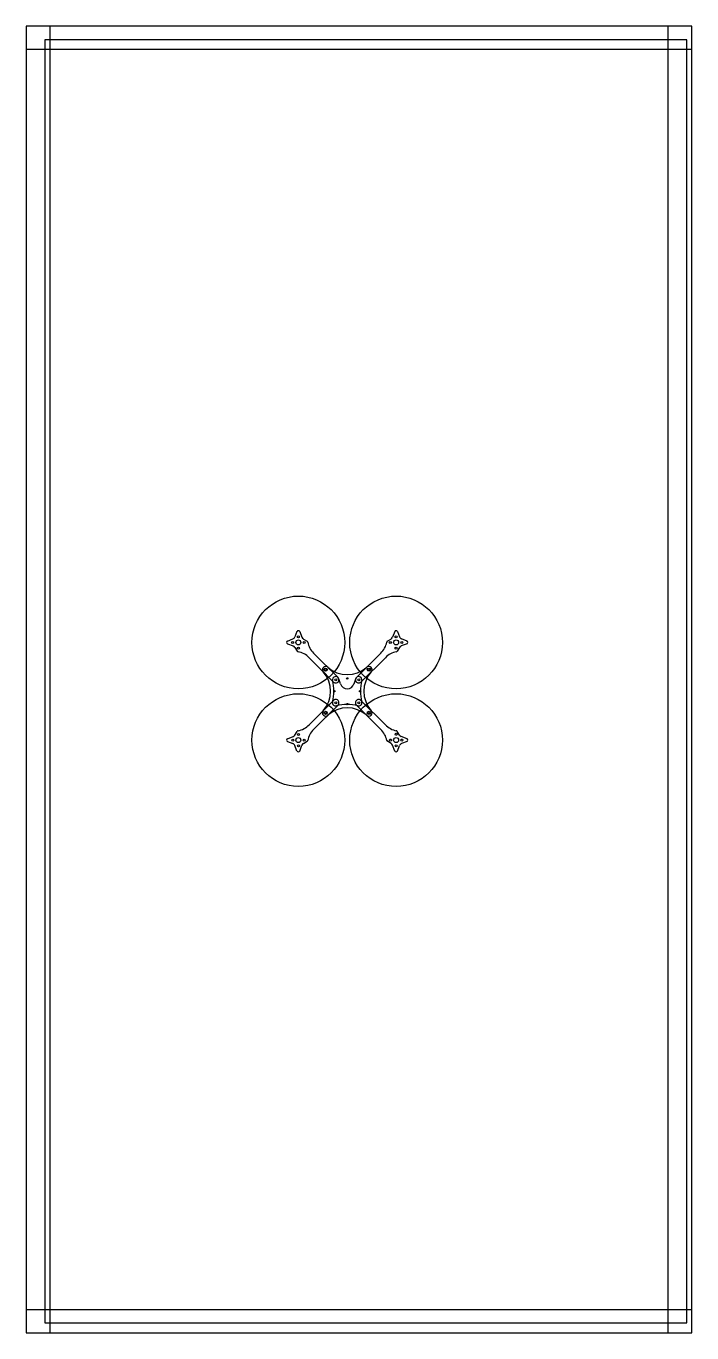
# Model space of a CAD drawing. Header units: millimetres. Extents: x -450 to 483, y -900 to 933.
import ezdxf

# ---------------------------------------------------------------- set-up
doc = ezdxf.new("R2010")
doc.units = ezdxf.units.MM
doc.layers.get('0').update_dxf_attribs({"lineweight": 25, "true_color": 0xffffff})

msp = doc.modelspace()

# ---------------------------------------------------------------- linework, layer by layer
for p, q in [((450, 933), (-450, 933)), ((-450, 933), (-450, -867)), ((483, 933), (-417, 933)), ((-417, 933), (-417, -867)), ((450, -867), (450, 933)), ((483, -867), (483, 933)), ((450, 900), (-450, 900)), ((-450, 900), (-450, -900)), ((476, 914), (-424, 914)), ((-424, 914), (-424, -886)), ((483, 900), (-417, 900)), ((-417, 900), (-417, -900)), ((450, -900), (450, 900)), ((476, -886), (476, 914)), ((483, -900), (483, 900)), ((-83.8, 70.4), (-76.2, 73.4)), ((-70.4, 83.8), (-73.4, 76.2)), ((-66.6, 83.8), (-63.5, 75.7)), ((66.6, 83.8), (63.5, 75.7)), ((70.4, 83.8), (73.4, 76.2)), ((83.8, 70.4), (76.2, 73.4)), ((-83.8, 66.6), (-75.7, 63.5)), ((-73.3, 61.4), (-70.2, 56.3)), ((-61.4, 73.3), (-56.3, 70.2)), ((61.4, 73.3), (56.3, 70.2)), ((73.3, 61.4), (70.2, 56.3)), ((83.8, 66.6), (75.7, 63.5)), ((-19.3, 12.9), (-53.5, 47.1)), ((-12.9, 19.3), (-47.1, 53.5)), ((12.9, 19.3), (47.1, 53.5)), ((19.3, 12.9), (53.5, 47.1)), ((-24.7, 18.3), (-33.4, 27.1)), ((-18.3, 24.7), (-27.1, 33.4)), ((18.3, 24.7), (27.1, 33.4)), ((24.7, 18.3), (33.4, 27.1)), ((-9.5, 10.4), (-11.9, 17.5)), ((9.5, 10.4), (11.9, 17.5)), ((-19.3, -12.9), (-53.5, -47.1)), ((-24.7, -18.3), (-33.4, -27.1)), ((19.3, -12.9), (53.5, -47.1)), ((24.7, -18.3), (33.4, -27.1)), ((-12.9, -19.3), (-47.1, -53.5)), ((-18.3, -24.7), (-27.1, -33.4)), ((12.9, -19.3), (47.1, -53.5)), ((18.3, -24.7), (27.1, -33.4)), ((-83.8, -66.6), (-75.7, -63.5)), ((-83.8, -70.4), (-76.2, -73.4)), ((-73.3, -61.4), (-70.2, -56.3)), ((-61.4, -73.3), (-56.3, -70.2)), ((61.4, -73.3), (56.3, -70.2)), ((73.3, -61.4), (70.2, -56.3)), ((83.8, -66.6), (75.7, -63.5)), ((83.8, -70.4), (76.2, -73.4)), ((-70.4, -83.8), (-73.4, -76.2)), ((-66.6, -83.8), (-63.5, -75.7)), ((66.6, -83.8), (63.5, -75.7)), ((70.4, -83.8), (73.4, -76.2)), ((-450, -867), (450, -867)), ((-417, -867), (483, -867)), ((-424, -886), (476, -886)), ((-450, -900), (450, -900)), ((-417, -900), (483, -900))]:
    msp.add_line(p, q)
for centre, radius in [((-68.5, 68.5), 65), ((68.5, 68.5), 65), ((-68.5, 68.5), 3.5), ((68.5, 68.5), 3.5), ((-30.3, 30.3), 2.25), ((-30.3, 30.3), 2.25), ((-30.3, 30.3), 1.4), ((-30.3, 30.3), 1.4), ((0, 18), 1), ((30.3, 30.3), 2.25), ((30.3, 30.3), 2.25), ((30.3, 30.3), 1.4), ((30.3, 30.3), 1.4), ((-18, 0), 1), ((-16.1, 16.1), 1.4), ((-16.1, 16.1), 1.4), ((-16.1, 16.1), 1.4), ((-16.1, 16.1), 1.4), ((-16.1, 16.1), 1.4), ((-16.1, 16.1), 1.4), ((-16.1, 16.1), 1.4), ((-16.1, 16.1), 1.4), ((-16.1, 16.1), 1.4), ((-16.1, 16.1), 1.4), ((16.1, 16.1), 1.4), ((16.1, 16.1), 1.4), ((16.1, 16.1), 1.4), ((16.1, 16.1), 1.4), ((16.1, 16.1), 1.4), ((16.1, 16.1), 1.4), ((16.1, 16.1), 1.4), ((16.1, 16.1), 1.4), ((16.1, 16.1), 1.4), ((16.1, 16.1), 1.4), ((18, 0), 1), ((-68.5, -68.5), 65), ((-16.1, -16.1), 1.4), ((-16.1, -16.1), 1.4), ((-16.1, -16.1), 1.4), ((-16.1, -16.1), 1.4), ((-16.1, -16.1), 1.4), ((-16.1, -16.1), 1.4), ((-16.1, -16.1), 1.4), ((-16.1, -16.1), 1.4), ((-16.1, -16.1), 1.4), ((-16.1, -16.1), 1.4), ((-16.1, -16.1), 1.4), ((-16.1, -16.1), 1.4), ((0, -18), 1), ((68.5, -68.5), 65), ((16.1, -16.1), 1.4), ((16.1, -16.1), 1.4), ((16.1, -16.1), 1.4), ((16.1, -16.1), 1.4), ((16.1, -16.1), 1.4), ((16.1, -16.1), 1.4), ((16.1, -16.1), 1.4), ((16.1, -16.1), 1.4), ((16.1, -16.1), 1.4), ((-30.3, -30.3), 2.25), ((-30.3, -30.3), 2.25), ((-30.3, -30.3), 1.4), ((-30.3, -30.3), 1.4), ((30.3, -30.3), 2.25), ((30.3, -30.3), 1.4), ((30.3, -30.3), 1.4), ((-68.5, -68.5), 3.5), ((68.5, -68.5), 3.5)]:
    msp.add_circle(centre, radius)
at = {"color": 7, "linetype": 'Continuous', "lineweight": 25, "true_color": 0xffffff}
for centre in [(-68.5, 76.4), (68.4, 76.5), (-76.5, 68.4), (-68.5, 60.4), (-60.5, 68.4), (60.4, 68.5), (68.4, 60.5), (76.4, 68.5), (-76.4, -68.5), (-68.4, -60.5), (-60.4, -68.5), (60.5, -68.4), (68.5, -60.4), (76.5, -68.4), (-68.4, -76.5), (68.5, -76.4)]:
    msp.add_circle(centre, 1.4, dxfattribs=at)
for centre, radius, start, end in [((-78, 78), 5, 291.524, 338.476), ((-68.5, 83), 2, 21.524, 158.476), ((-58.8, 77.6), 5, 201.524, 238.807), ((58.8, 77.6), 5, 301.193, 338.476), ((68.5, 83), 2, 21.524, 158.476), ((78, 78), 5, 201.524, 248.476), ((-83, 68.5), 2, 111.524, 248.476), ((-77.6, 58.8), 5, 31.193, 68.476), ((-68.5, 57.4), 2, 211.193, 262.3836), ((-73.4, 28.6), 27.1, 42.8889, 80.5622), ((-57.4, 68.5), 2, 7.6164, 58.807), ((-28.6, 73.4), 27.1, 189.4378, 227.1111), ((28.6, 73.4), 27.1, 312.8889, 350.5622), ((73.4, 28.6), 27.1, 99.4378, 137.1111), ((57.4, 68.5), 2, 121.193, 172.3836), ((68.5, 57.4), 2, 277.6164, 328.807), ((77.6, 58.8), 5, 111.524, 148.807), ((83, 68.5), 2, 291.524, 68.476), ((-30.3, 30.3), 4.5, 48.6292, 221.3708), ((-64.6, 0), 41.3, 318.6292, 41.3708), ((0, 64.6), 41.3, 228.6292, 311.3708), ((-16.1, 16.1), 4.5, 18.3516, 194.4704), ((-16.1, 16.1), 4.5, 224.951, 45.0242), ((16.1, 16.1), 4.5, 134.951, 315.0242), ((16.1, 16.1), 4.5, 345.5332, 161.6484), ((64.6, 0), 41.3, 138.6292, 221.3708), ((30.3, 30.3), 4.5, 318.6292, 131.3708), ((-78.6, 0), 60, 345.5296, 14.4704), ((0, 13.6), 10, 198.3516, 341.6484), ((78.6, 0), 60, 165.5332, 194.4765), ((-16.1, -16.1), 4.5, 165.5296, 284.4758), ((-16.1, -16.1), 4.5, 314.951, 135.0242), ((16.1, -16.1), 4.5, 44.951, 225.0242), ((16.1, -16.1), 4.5, 255.5145, 14.4765), ((-30.3, -30.3), 4.5, 138.6292, 311.3708), ((0, -64.6), 41.3, 48.6292, 131.3708), ((0, -78.6), 60, 75.5145, 104.4758), ((30.3, -30.3), 4.5, 228.6292, 41.3708), ((-73.4, -28.6), 27.1, 279.4378, 317.1111), ((-28.6, -73.4), 27.1, 132.8889, 170.5622), ((28.6, -73.4), 27.1, 9.4378, 47.1111), ((73.4, -28.6), 27.1, 222.8889, 260.5622), ((-83, -68.5), 2, 111.524, 248.476), ((-77.6, -58.8), 5, 291.524, 328.807), ((-68.5, -57.4), 2, 97.6164, 148.807), ((-58.8, -77.6), 5, 121.193, 158.476), ((-57.4, -68.5), 2, 301.193, 352.3836), ((57.4, -68.5), 2, 187.6164, 238.807), ((58.8, -77.6), 5, 21.524, 58.807), ((68.5, -57.4), 2, 31.193, 82.3836), ((77.6, -58.8), 5, 211.193, 248.476), ((83, -68.5), 2, 291.524, 68.476), ((-78, -78), 5, 21.524, 68.476), ((-68.5, -83), 2, 201.524, 338.476), ((68.5, -83), 2, 201.524, 338.476), ((78, -78), 5, 111.524, 158.476)]:
    msp.add_arc(centre, radius, start, end)

doc.saveas('drawing.dxf')
